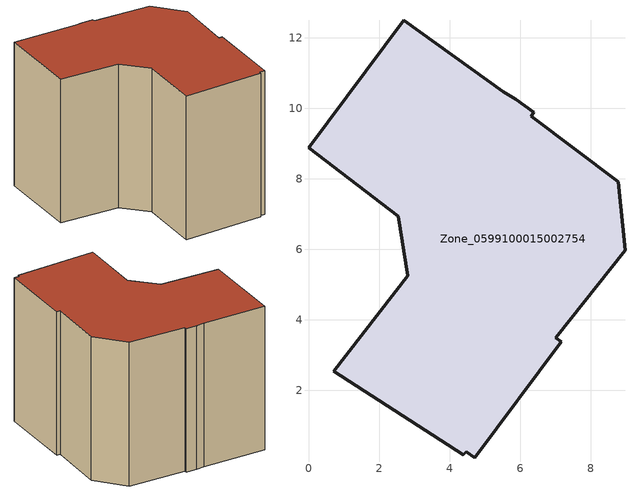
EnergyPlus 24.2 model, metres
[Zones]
Zone_0599100015002754
 floor ground (C_G): 4.72,0.1 4.47,0.26 4.38,0.17 0.72,2.55 2.82,5.26 2.55,6.94 0,8.89 2.71,12.5 5.52,10.48 5.89,10.26 6.39,9.9 6.31,9.79 8.79,7.92 8.98,5.98 7.01,3.5 7.17,3.39 z1.07
 wall outside (C_F): 6.31,9.79 6.39,9.9 5.89,10.26 5.52,10.48 2.71,12.5 0,8.89 2.55,6.94 2.82,5.26 0.72,2.55 4.38,0.17 4.47,0.26 4.72,0.1 7.17,3.39 7.01,3.5 8.98,5.98 8.79,7.92 6.31,9.79 z1.07:8.96
 roof outside (C_R): 4.47,0.26 4.72,0.1 7.17,3.39 7.01,3.5 8.98,5.98 8.79,7.92 6.31,9.79 6.39,9.9 5.89,10.26 5.52,10.48 2.71,12.5 0,8.89 2.55,6.94 2.82,5.26 0.72,2.55 4.38,0.17 z8.96
[BUILDING]
Pand.0599100015002754: North Axis=0; Terrain=City; Loads Convergence Tolerance Value=0.04; Temperature Convergence Tolerance Value=0.4; Solar Distribution=FullExterior; Maximum Number of Warmup Days=25; Minimum Number of Warmup Days=1
[Site:Location]
Rotterdam.The.Hague.AP_ZH_NLD Design_Conditions: Latitude=51.96; Longitude=4.45; Time Zone=1; Elevation=-4.5
[SITE:GROUNDTEMPERATURE:BUILDINGSURFACE]
18, 18, 18, 18, 18, 18, 18, 18, 18, 18, 18, 18
[MATERIAL] Thermal Absorptance=0.9; Solar Absorptance=0.7; Visible Absorptance=0.7
Name | Roughness | Thickness | Conductivity | Density | Specific Heat
G.TI.1975-1991 | MediumSmooth | 0.15 | 0.288461 | 540 | 1210
F.TI.1975-1991 | Rough | 0.3 | 0.230769 | 1920 | 840
R.TI.1975-1991 | MediumRough | 0.2 | 0.153846 | 1500 | 1000
[CONSTRUCTION]
C_G: G.TI.1975-1991
C_F: F.TI.1975-1991
C_R: R.TI.1975-1991
[ZONE]
Zone_0599100015002754: Type=1; Multiplier=1; Ceiling Height=Autocalculate; Volume=Autocalculate; Floor Area=autocalculate; Part of Total Floor Area=Yes
[ZONEINFILTRATION:DESIGNFLOWRATE]
Infil_Zone_0599100015002754: Zone or ZoneList or Space or SpaceList=Zone_0599100015002754; Schedule=AlwaysOn; Design Flow Rate Calculation Method=Flow/Area; Flow Rate per Floor Area=0.003; Constant Term Coefficient=1; Temperature Term Coefficient=0; Velocity Term Coefficient=0; Velocity Squared Term Coefficient=0
[HVACTEMPLATE:ZONE:IDEALLOADSAIRSYSTEM]
Zone_0599100015002754: Maximum Heating Supply Air Temperature=50; Minimum Cooling Supply Air Temperature=13; Maximum Heating Supply Air Humidity Ratio=0.0156; Minimum Cooling Supply Air Humidity Ratio=0.0077; Heating Limit=NoLimit; Cooling Limit=NoLimit; Dehumidification Control Type=ConstantSensibleHeatRatio; Cooling Sensible Heat Ratio=0.7; Dehumidification Setpoint=60; Humidification Control Type=None; Humidification Setpoint=30; Outdoor Air Method=None; Outdoor Air Flow Rate per Person=0.00944; Outdoor Air Flow Rate per Zone Floor Area=0; Outdoor Air Flow Rate per Zone=0; Demand Controlled Ventilation Type=None; Outdoor Air Economizer Type=NoEconomizer; Heat Recovery Type=None; Sensible Heat Recovery Effectiveness=0.7; Latent Heat Recovery Effectiveness=0.65
[ZONECONTROL:THERMOSTAT]
ThermostatControl_Zone_0599100015002754: Zone or ZoneList=Zone_0599100015002754; Control Type Schedule=DualSetpointControlType; Control 1=Thermostat_Zone_0599100015002754; Temperature Difference Between Cutout And Setpoint=0
[THERMOSTATSETPOINT:DUALSETPOINT]
Thermostat_Zone_0599100015002754: Heating Setpoint Temperature Schedule=HeatingSetpoint_Zone_0599100015002754; Cooling Setpoint Temperature Schedule=CoolingSetpoint_Zone_0599100015002754
[SCHEDULE:COMPACT]
HeatingSetpoint_Zone_0599100015002754: Through: 12/31, For: AllDays, Until: 24:00, 21
CoolingSetpoint_Zone_0599100015002754: Through: 12/31, For: AllDays, Until: 24:00, 24
DualSetpointControlType: Through: 12/31, For: AllDays, Until: 24:00, 4
AlwaysOn: Through: 12/31, For: AllDays, Until: 24:00, 1
